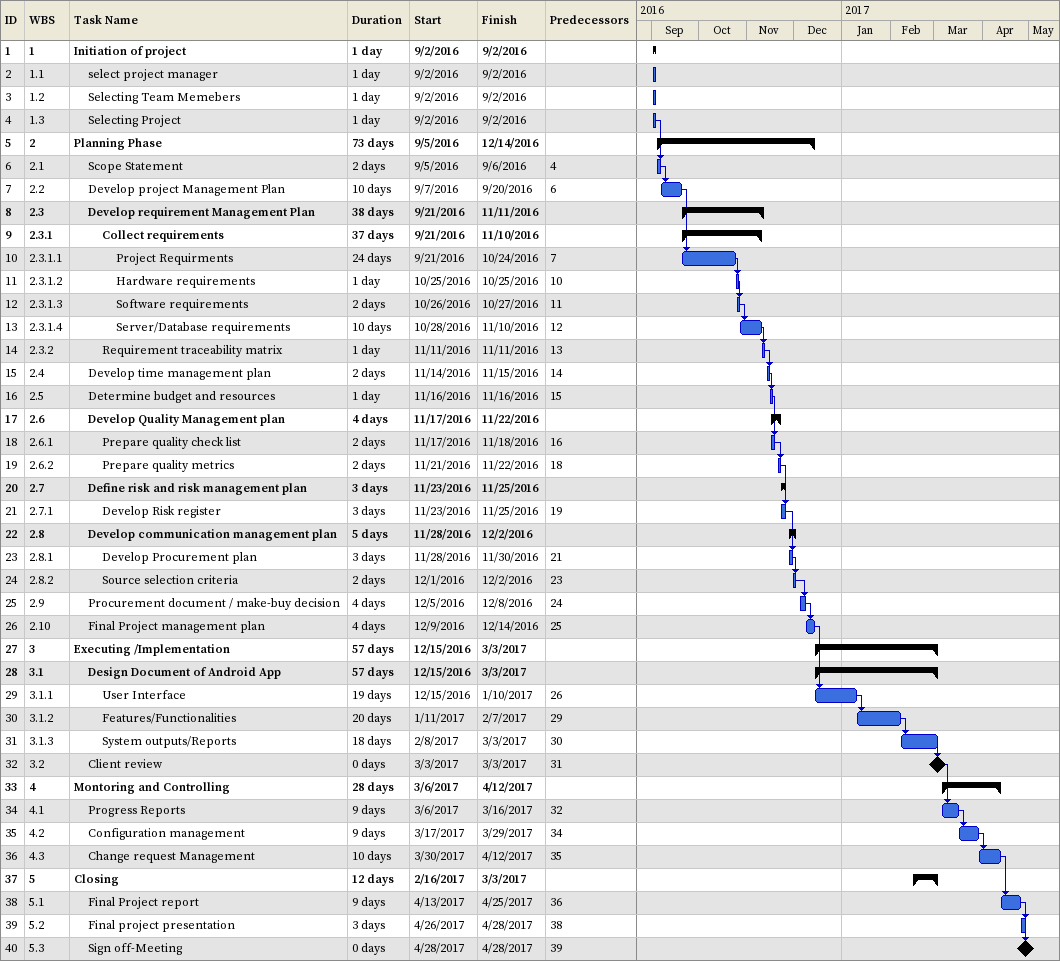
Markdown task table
| ID | WBS | Task | Duration | Start | Finish | Predecessors |
|---|---|---|---|---|---|---|
| 1 | 1 | **Initiation of project** | 1d | 2016-09-02 | 2016-09-02 |  |
| 2 | 1.1 | select project manager | 1d | 2016-09-02 | 2016-09-02 |  |
| 3 | 1.2 | Selecting Team Memebers | 1d | 2016-09-02 | 2016-09-02 |  |
| 4 | 1.3 | Selecting Project | 1d | 2016-09-02 | 2016-09-02 |  |
| 5 | 2 | **Planning Phase** | 73d | 2016-09-05 | 2016-12-14 |  |
| 6 | 2.1 | Scope Statement | 2d | 2016-09-05 | 2016-09-06 | 4 |
| 7 | 2.2 | Develop project Management Plan | 10d | 2016-09-07 | 2016-09-20 | 6 |
| 8 | 2.3 | **Develop requirement Management Plan** | 38d | 2016-09-21 | 2016-11-11 |  |
| 9 | 2.3.1 | **Collect requirements** | 37d | 2016-09-21 | 2016-11-10 |  |
| 10 | 2.3.1.1 | Project Requirments | 24d | 2016-09-21 | 2016-10-24 | 7 |
| 11 | 2.3.1.2 | Hardware requirements | 1d | 2016-10-25 | 2016-10-25 | 10 |
| 12 | 2.3.1.3 | Software requirements | 2d | 2016-10-26 | 2016-10-27 | 11 |
| 13 | 2.3.1.4 | Server/Database requirements | 10d | 2016-10-28 | 2016-11-10 | 12 |
| 14 | 2.3.2 | Requirement traceability matrix | 1d | 2016-11-11 | 2016-11-11 | 13 |
| 15 | 2.4 | Develop time management plan | 2d | 2016-11-14 | 2016-11-15 | 14 |
| 16 | 2.5 | Determine budget and resources | 1d | 2016-11-16 | 2016-11-16 | 15 |
| 17 | 2.6 | **Develop Quality Management plan** | 4d | 2016-11-17 | 2016-11-22 |  |
| 18 | 2.6.1 | Prepare quality check list | 2d | 2016-11-17 | 2016-11-18 | 16 |
| 19 | 2.6.2 | Prepare quality metrics | 2d | 2016-11-21 | 2016-11-22 | 18 |
| 20 | 2.7 | **Define risk and risk management plan** | 3d | 2016-11-23 | 2016-11-25 |  |
| 21 | 2.7.1 | Develop Risk register | 3d | 2016-11-23 | 2016-11-25 | 19 |
| 22 | 2.8 | **Develop communication management plan** | 5d | 2016-11-28 | 2016-12-02 |  |
| 23 | 2.8.1 | Develop Procurement plan | 3d | 2016-11-28 | 2016-11-30 | 21 |
| 24 | 2.8.2 | Source selection criteria | 2d | 2016-12-01 | 2016-12-02 | 23 |
| 25 | 2.9 | Procurement document / make-buy decision | 4d | 2016-12-05 | 2016-12-08 | 24 |
| 26 | 2.10 | Final Project management plan | 4d | 2016-12-09 | 2016-12-14 | 25 |
| 27 | 3 | **Executing /Implementation** | 57d | 2016-12-15 | 2017-03-03 |  |
| 28 | 3.1 | **Design Document of Android App** | 57d | 2016-12-15 | 2017-03-03 |  |
| 29 | 3.1.1 | User Interface | 19d | 2016-12-15 | 2017-01-10 | 26 |
| 30 | 3.1.2 | Features/Functionalities | 20d | 2017-01-11 | 2017-02-07 | 29 |
| 31 | 3.1.3 | System outputs/Reports | 18d | 2017-02-08 | 2017-03-03 | 30 |
| 32 | 3.2 | Client review | 0d | 2017-03-03 | 2017-03-03 | 31 |
| 33 | 4 | **Montoring and Controlling** | 28d | 2017-03-06 | 2017-04-12 |  |
| 34 | 4.1 | Progress Reports | 9d | 2017-03-06 | 2017-03-16 | 32 |
| 35 | 4.2 | Configuration management | 9d | 2017-03-17 | 2017-03-29 | 34 |
| 36 | 4.3 | Change request Management | 10d | 2017-03-30 | 2017-04-12 | 35 |
| 37 | 5 | **Closing** | 12d | 2017-02-16 | 2017-03-03 |  |
| 38 | 5.1 | Final Project report | 9d | 2017-04-13 | 2017-04-25 | 36 |
| 39 | 5.2 | Final project presentation | 3d | 2017-04-26 | 2017-04-28 | 38 |
| 40 | 5.3 | Sign off-Meeting | 0d | 2017-04-28 | 2017-04-28 | 39 |
